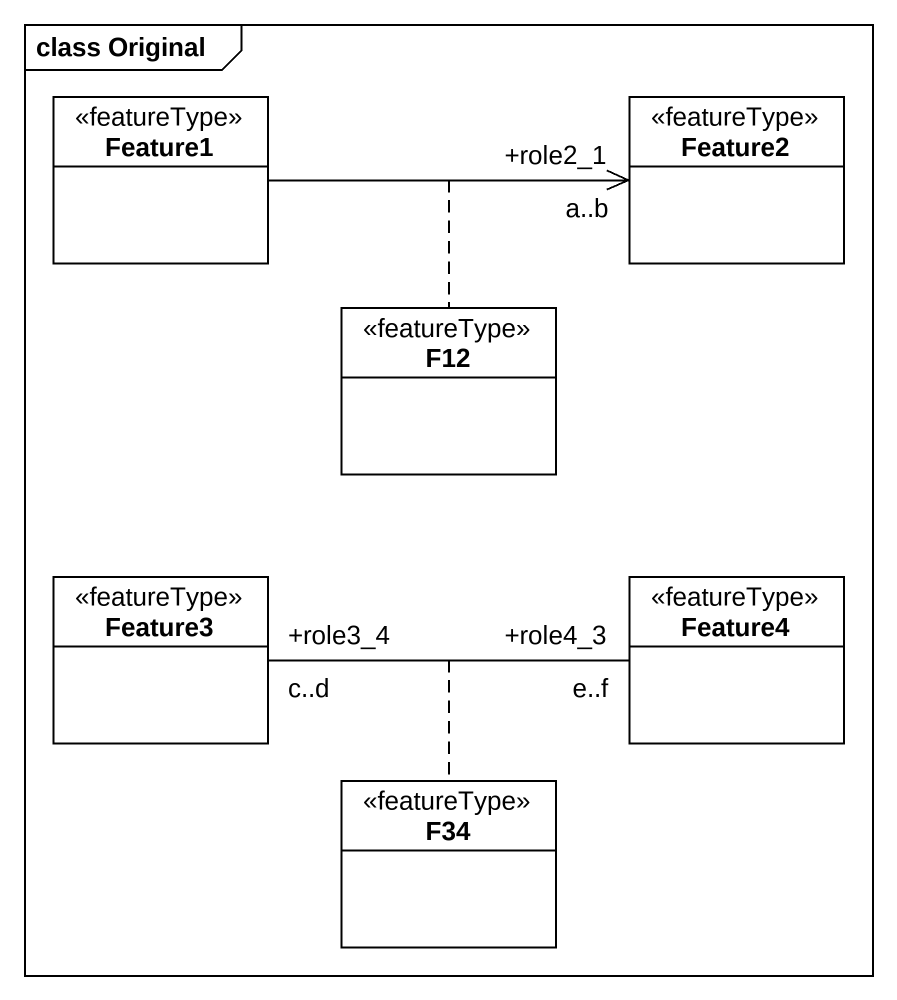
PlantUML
@startuml
mainframe class Original
hide circle
hide empty members
class Feature1 <<featureType>>
class Feature2 <<featureType>>
class F12 <<featureType>>
class Feature3 <<featureType>>
class Feature4 <<featureType>>
class F34 <<featureType>>
Feature1 -right-> "+role2_1\na..b" Feature2
(Feature1, Feature2) .. F12
Feature3 "+role3_4\nc..d" -right- "+role4_3\ne..f" Feature4
(Feature3, Feature4) .. F34
@enduml
